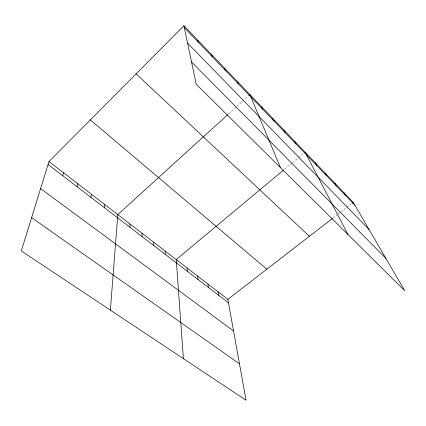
<?xml version="1.0" encoding="UTF-8"?>
<svg xmlns="http://www.w3.org/2000/svg" width="426" height="426" viewBox="0 0 426 426"><rect width="100%" height="100%" fill="white"/><g stroke="black" fill="none" stroke-linecap="round" stroke-linejoin="round"><path stroke-width="0.32" stroke-dasharray="2.13 1.6" d="M228.634 113.833L236.457 106.724M236.947 106.282L248.427 95.839M284.563 169.202L291.991 163.004M292.486 162.594L298.008 157.987M298.514 157.567L303.546 153.365M333.095 217.947L337.823 214.289M338.35 213.884L340.454 212.255M340.981 211.85L351.205 203.937"/><path stroke-width="0.64" d="M142.034 236.536L142.066 233.278M129.951 227.271L130.09 224.055M110.382 310.133L117.8 214.582L227.654 114.722M104.429 207.696L104.791 204.56M90.935 197.35L91.425 194.261M77.058 186.705L77.676 183.67M62.776 175.752L63.533 172.775M48.979 161.56L21.3 250.957L246.036 400.243L227.846 299.372L48.979 161.56L183.91 25.757L353.245 202.361L404.7 290.681L196.216 84.204L183.91 25.757M248.906 95.408L249.86 94.54L280.462 167.636M283.572 170.033L176.22 259.594L183.404 358.639M227.846 299.372L332.568 218.357M352.222 203.149L353.245 202.361M31.615 217.638L239.46 363.793M40.603 188.611L233.539 330.943M48.074 164.479L228.469 302.827M90.355 119.919L266.83 269.211M136.112 73.863L309.393 236.286M191.535 61.972L385.86 258.342M187.552 43.042L369.124 229.614M184.304 27.61L354.97 205.327M344.101 192.829L345.774 195.752M334.724 183.047L336.338 185.922M325.097 173.004L326.646 175.831M315.208 162.695L316.694 165.469M305.059 152.103L347.93 234.454M294.627 141.224L295.963 143.887M283.902 130.042L285.164 132.635M272.874 118.54L274.051 121.064M261.532 106.713L262.618 109.162M237.474 81.622L238.358 83.901M224.704 68.304L225.476 70.487M211.536 54.565L212.185 56.647M197.941 40.39L198.468 42.36M218.005 291.789L218.559 295.229M207.936 284.03L208.415 287.443M197.616 276.08L198.026 279.477M187.051 267.938L187.376 271.309M165.123 251.042L165.277 254.359M153.738 242.272L153.802 245.562"/></g></svg>
